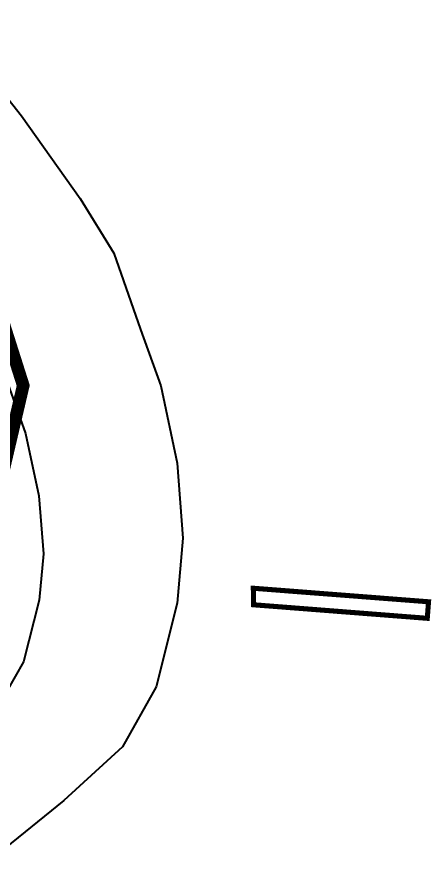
# Model space of a CAD drawing. Header units: metres. Extents: x 561401 to 594056, y 8460144 to 8508504.
# Drawn here: x 582930.66 to 582947.01, y 8496053.29 to 8496086.28 of the extents above; entities that cross this region are included whole.
import ezdxf

# ---------------------------------------------------------------- set-up
doc = ezdxf.new("R2010")
doc.units = ezdxf.units.M
for name, color, linetype in [('1.1. DERECHO DE VIA', 230, 'Continuous'), ('1.1. VIA EXISTENTE', 252, 'Continuous'), ('1.7 MURO DE ADOBE', 8, 'Continuous')]:
    doc.layers.add(name, color=color, linetype=linetype)

msp = doc.modelspace()

# ---------------------------------------------------------------- linework, layer by layer
at = {"layer": '1.1. DERECHO DE VIA', "color": 230, "linetype": 'Continuous', "lineweight": 40, "ltscale": 0.2, "const_width": 0.5}
msp.add_lwpolyline([(582927.882, 8496081.3), (582930.918, 8496071.738), (582927.888, 8496058.772)], dxfattribs=at)
at = {"layer": '1.1. VIA EXISTENTE', "color": 253, "linetype": 'Continuous', "lineweight": 40, "ltscale": 0.2, "true_color": 0x84a4a6}
for points in [[(582927.766, 8496086.283), (582930.847, 8496082.374), (582933.162, 8496079.113), (582934.485, 8496076.958), (582935.538, 8496073.953), (582936.339, 8496071.72), (582936.991, 8496068.669), (582937.218, 8496065.719), (582936.991, 8496063.158), (582936.165, 8496059.856), (582934.833, 8496057.481), (582932.518, 8496055.376), (582929.942, 8496053.289)], [(582930.308, 8496071.809), (582931.013, 8496069.844), (582931.539, 8496067.383), (582931.714, 8496065.105), (582931.552, 8496063.266), (582930.93, 8496060.843), (582930.277, 8496059.679)]]:
    msp.add_lwpolyline(points, dxfattribs=at)
at = {"layer": '1.7 MURO DE ADOBE', "color": 64, "linetype": 'Continuous', "lineweight": -3, "const_width": 0.2}
msp.add_lwpolyline([(582939.998, 8496063.09), (582946.853, 8496062.556), (582946.903, 8496063.208), (582939.994, 8496063.742), (582939.998, 8496063.09)], dxfattribs=at)

doc.saveas('drawing.dxf')
